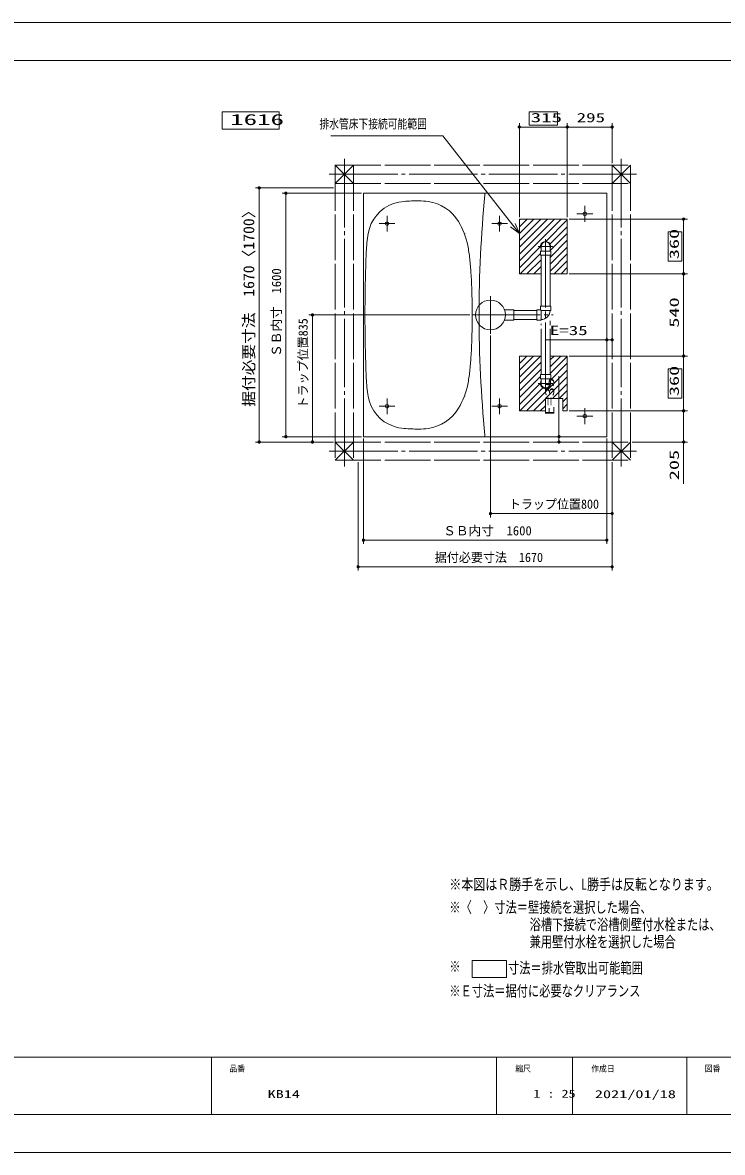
# Model space of a CAD drawing. Units: millimetres on the paper. Extents: x -305 to 305, y -152 to 152.
# Drawn here: x -120.7 to 63.4, y -148.5 to 148.5 of the extents above; entities that cross this region are included whole.
import ezdxf
from ezdxf.enums import TextEntityAlignment as Align

# ---------------------------------------------------------------- set-up
doc = ezdxf.new("R2010")
doc.units = ezdxf.units.MM
doc.linetypes.add('LONG_CHAIN', pattern=[21, 18, -1, 1, -1])
doc.linetypes.add('LONG_DASHED2', pattern=[13, 12, -1])
for name, color, linetype, lineweight in [('0-1_RV', 7, 'Continuous', 9), ('0-2_0', 7, 'Continuous', 9), ('0-3_1図面枠', 7, 'Continuous', 9), ('0-4_図面枠', 3, 'Continuous', 9), ('0-5_DEFPOINTS', 7, 'Continuous', 9)]:
    doc.layers.add(name, color=color, linetype=linetype, lineweight=lineweight)
doc.styles.add('ＭＳ ゴシック', font='')
doc.styles.get('ＭＳ ゴシック').set_extended_font_data('MS Gothic')

# ---------------------------------------------------------------- blocks, each defined once
blk = doc.blocks.new('_DOTSMALL')
at = {"layer": '0-2_0'}
for p, q in [((0.0746, 0.1), (-0.0746, 0.1)), ((0.1223, -0.0248), (-0.1223, -0.0248))]:
    blk.add_line(p, q, dxfattribs=at)
for points in [[(0.125, 0), (0.124, 0.0157), (0.1211, 0.0311), (0.1162, 0.046), (0.1095, 0.0602), (0.1011, 0.0735), (0.0911, 0.0856), (0.0797, 0.0963), (0.067, 0.1055), (0.0532, 0.1131), (0.0386, 0.1189), (0.0234, 0.1228), (0.0078, 0.1248), (-0.0078, 0.1248), (-0.0234, 0.1228), (-0.0386, 0.1189), (-0.0532, 0.1131), (-0.067, 0.1055), (-0.0797, 0.0963), (-0.0911, 0.0856), (-0.1011, 0.0735), (-0.1095, 0.0602), (-0.1162, 0.046), (-0.1211, 0.0311), (-0.124, 0.0157), (-0.125, 0), (0, 0)], [(-0.125, 0), (-0.124, -0.0157), (-0.1211, -0.0311), (-0.1162, -0.046), (-0.1095, -0.0602), (-0.1011, -0.0735), (-0.0911, -0.0856), (-0.0797, -0.0963), (-0.067, -0.1055), (-0.0532, -0.1131), (-0.0386, -0.1189), (-0.0234, -0.1228), (-0.0078, -0.1248), (0.0078, -0.1248), (0.0234, -0.1228), (0.0386, -0.1189), (0.0532, -0.1131), (0.067, -0.1055), (0.0797, -0.0963), (0.0911, -0.0856), (0.1011, -0.0735), (0.1095, -0.0602), (0.1162, -0.046), (0.1211, -0.0311), (0.124, -0.0157), (0.125, 0), (0, 0)]]:
    blk.add_lwpolyline(points, close=True, dxfattribs=at)
blk = doc.blocks.new('_OPEN30')
at = {"layer": '0-2_0'}
blk.add_line((0, 0), (-1, 0), dxfattribs=at)
blk.add_lwpolyline([(-1, 0.2679), (0, 0), (-1, -0.2679)], dxfattribs=at)

msp = doc.modelspace()

# ---------------------------------------------------------------- linework, layer by layer
at = {"layer": '0-1_RV'}
for p, q in [((-68.175, 125.009), (-68.175, 120.513)), ((-68.175, 125.009), (-53.175, 125.009)), ((-53.175, 125.009), (-53.175, 120.513)), ((9.967, 97.346), (9.967, 122.046)), ((22.567, 97.346), (22.567, 122.046)), ((34.367, 111.546), (34.367, 122.046)), ((-68.175, 120.513), (-53.175, 120.513)), ((9.967, 121.046), (22.567, 121.046)), ((22.567, 121.046), (34.367, 121.046)), ((-38.933, 105.046), (-59.433, 105.046)), ((-58.433, 38.246), (-58.433, 105.046)), ((-31.533, 103.646), (-52.433, 103.646)), ((-51.433, 39.646), (-51.433, 103.646)), ((-31.033, 103.646), (-31.033, 39.646)), ((-31.033, 103.646), (32.967, 103.646)), ((0.927, 103.646), (0.927, 103.244)), ((32.967, 103.646), (32.967, 39.646)), ((9.967, 96.625), (10.188, 96.846)), ((9.967, 94.829), (11.984, 96.846)), ((9.967, 93.033), (13.78, 96.846)), ((9.967, 91.236), (15.576, 96.846)), ((9.967, 89.44), (17.372, 96.846)), ((9.967, 87.644), (19.169, 96.846)), ((9.967, 85.848), (20.965, 96.846)), ((9.967, 96.846), (22.567, 96.846)), ((9.967, 96.846), (9.967, 82.446)), ((16.894, 90.979), (22.567, 96.652)), ((22.567, 96.846), (22.567, 82.446)), ((23.067, 96.846), (54.167, 96.846)), ((53.167, 96.846), (53.167, 82.446)), ((18.026, 90.315), (22.567, 94.856)), ((18.067, 88.56), (22.567, 93.06)), ((9.967, 84.052), (15.532, 89.618)), ((15.667, 89.646), (15.667, 88.446)), ((18.067, 86.764), (22.567, 91.264)), ((18.067, 89.646), (18.067, 88.446)), ((18.067, 84.968), (22.567, 89.468)), ((10.157, 82.446), (15.527, 87.816)), ((11.953, 82.446), (15.667, 86.16)), ((15.527, 88.446), (15.527, 87.326)), ((18.207, 88.446), (15.527, 88.446)), ((18.207, 87.326), (15.527, 87.326)), ((15.667, 87.326), (15.667, 73.966)), ((18.067, 83.172), (22.567, 87.672)), ((18.067, 87.326), (18.067, 73.966)), ((18.207, 88.446), (18.207, 87.326)), ((13.749, 82.446), (15.667, 84.364)), ((19.137, 82.446), (22.567, 85.876)), ((20.933, 82.446), (22.567, 84.08)), ((9.967, 82.446), (15.667, 82.446)), ((15.545, 82.446), (15.667, 82.568)), ((18.067, 82.446), (22.567, 82.446)), ((23.067, 82.446), (54.167, 82.446)), ((53.167, 82.446), (53.167, 60.846)), ((-3.053, 71.646), (-45.433, 71.646)), ((-44.433, 38.246), (-44.433, 71.646)), ((6.044, 73.006), (8.487, 73.006)), ((8.487, 73.006), (8.487, 70.286)), ((8.487, 72.846), (14.547, 72.846)), ((14.547, 72.986), (14.547, 70.306)), ((15.527, 72.986), (14.547, 72.986)), ((18.207, 73.966), (15.527, 73.966)), ((15.527, 72.986), (15.527, 73.966)), ((15.527, 72.986), (15.667, 72.846)), ((18.207, 72.846), (15.667, 72.846)), ((15.667, 72.846), (15.667, 70.306)), ((18.207, 72.846), (18.207, 73.966)), ((6.044, 70.286), (8.487, 70.286)), ((8.487, 70.446), (14.547, 70.446)), ((15.667, 70.306), (14.547, 70.306)), ((2.367, 66.226), (2.367, 18.446)), ((32.967, 65.091), (17.014, 65.091)), ((32.967, 65.091), (34.367, 65.091)), ((9.967, 60.704), (10.109, 60.846)), ((9.967, 58.908), (11.905, 60.846)), ((9.967, 57.112), (13.701, 60.846)), ((9.967, 55.315), (15.497, 60.846)), ((9.967, 46.446), (9.967, 60.846)), ((9.967, 60.846), (15.667, 60.846)), ((18.067, 59.823), (19.09, 60.846)), ((18.067, 58.027), (20.886, 60.846)), ((18.067, 60.846), (22.567, 60.846)), ((18.067, 56.231), (22.567, 60.731)), ((22.567, 46.446), (22.567, 60.846)), ((23.067, 60.846), (54.167, 60.846)), ((53.167, 60.846), (53.167, 46.446)), ((9.967, 53.519), (15.667, 59.219)), ((9.967, 51.723), (15.667, 57.423)), ((11.874, 46.446), (22.567, 57.139)), ((18.067, 54.435), (22.567, 58.935)), ((9.967, 49.927), (15.527, 55.487)), ((9.967, 48.131), (15.532, 53.696)), ((16.87, 49.646), (22.567, 55.343)), ((18.666, 49.646), (22.567, 53.547)), ((20.386, 39.646), (20.386, 55.599)), ((10.078, 46.446), (16.152, 52.52)), ((20.462, 49.646), (22.567, 51.751)), ((13.67, 46.446), (16.802, 49.577)), ((15.466, 46.446), (16.802, 47.781)), ((21.39, 48.778), (22.567, 49.955)), ((21.39, 46.981), (22.567, 48.159)), ((9.967, 46.446), (16.802, 46.446)), ((21.39, 46.446), (22.567, 46.446)), ((23.067, 46.446), (54.167, 46.446)), ((53.167, 46.446), (53.167, 38.246)), ((53.167, 40.566), (53.167, 42.886)), ((-31.533, 39.646), (-52.433, 39.646)), ((-31.033, 39.646), (32.967, 39.646)), ((-31.033, 39.146), (-31.033, 11.446)), ((0.927, 39.646), (0.927, 40.047)), ((20.386, 38.246), (20.386, 39.646)), ((32.967, 39.146), (32.967, 11.446)), ((-38.933, 38.246), (-59.433, 38.246)), ((-38.933, 38.246), (-45.433, 38.246)), ((39.667, 38.246), (54.167, 38.246)), ((53.167, 38.246), (53.167, 27.258)), ((-32.433, 32.946), (-32.433, 4.446)), ((34.367, 32.946), (34.367, 4.446)), ((34.367, 32.946), (34.367, 18.446)), ((34.367, 19.446), (2.367, 19.446)), ((32.967, 12.446), (-31.033, 12.446)), ((34.367, 5.446), (-32.433, 5.446)), ((-2.443, -98.009), (-2.443, -102.505)), ((-2.443, -98.009), (6.557, -98.009)), ((6.557, -98.009), (6.557, -102.505)), ((-2.443, -102.505), (6.557, -102.505))]:
    msp.add_line(p, q, dxfattribs=at)
at = {"layer": '0-1_RV', "linetype": 'LONG_DASHED2'}
for p, q in [((-38.433, 111.046), (39.167, 111.046)), ((-38.433, 111.046), (-38.433, 33.446)), ((-33.633, 106.246), (-38.433, 111.046)), ((-38.433, 106.246), (-33.633, 111.046)), ((-33.633, 111.046), (-33.633, 33.446)), ((34.367, 111.046), (34.367, 33.446)), ((34.367, 106.246), (39.167, 111.046)), ((34.367, 111.046), (39.167, 106.246)), ((39.167, 111.046), (39.167, 33.446)), ((-38.433, 106.246), (39.167, 106.246)), ((15.667, 55.966), (15.667, 69.326)), ((18.067, 55.966), (18.067, 70.139)), ((15.667, 53.646), (15.667, 54.846)), ((18.067, 53.646), (18.067, 54.846)), ((-38.433, 38.246), (39.167, 38.246)), ((-38.433, 38.246), (-33.633, 33.446)), ((-33.633, 38.246), (-38.433, 33.446)), ((34.367, 38.246), (39.167, 33.446)), ((34.367, 33.446), (39.167, 38.246)), ((-38.433, 33.446), (39.167, 33.446))]:
    msp.add_line(p, q, dxfattribs=at)
at = {"layer": '0-1_RV', "linetype": 'LONG_CHAIN'}
for p, q in [((-36.033, 112.646), (-36.033, 31.846)), ((36.767, 112.646), (36.767, 31.846)), ((-40.033, 108.646), (40.767, 108.646)), ((25.087, 98.246), (29.247, 98.246)), ((27.167, 100.326), (27.167, 96.166)), ((-26.913, 95.646), (-22.753, 95.646)), ((-24.833, 97.726), (-24.833, 93.566)), ((2.687, 95.646), (6.847, 95.646)), ((4.767, 97.726), (4.767, 93.566)), ((14.927, 89.646), (18.807, 89.646)), ((16.867, 91.586), (16.867, 71.646)), ((2.367, 76.566), (2.367, 66.726)), ((-2.553, 71.646), (18.867, 71.646)), ((16.867, 51.706), (16.867, 71.646)), ((14.927, 53.646), (18.807, 53.646)), ((-26.913, 47.646), (-22.753, 47.646)), ((-24.833, 49.726), (-24.833, 45.566)), ((2.687, 47.646), (6.847, 47.646)), ((4.767, 49.726), (4.767, 45.566)), ((25.087, 45.046), (29.247, 45.046)), ((27.167, 47.126), (27.167, 42.966)), ((-40.033, 35.846), (40.767, 35.846))]:
    msp.add_line(p, q, dxfattribs=at)
at = {"layer": '0-1_RV'}
for points in [[(12.507, 121.546), (20.027, 121.546), (20.027, 125.086), (12.507, 125.086)], [(52.667, 85.812), (52.667, 93.479), (49.127, 93.479), (49.127, 85.812)], [(52.667, 49.812), (52.667, 57.479), (49.127, 57.479), (49.127, 49.812)]]:
    msp.add_lwpolyline(points, close=True, dxfattribs=at)
for points in [[(-39.593, 118.724), (-10.13, 118.724), (8.259, 95.251)], [(18.067, 82.446), (22.567, 82.446), (22.567, 96.846), (9.967, 96.846), (9.967, 82.446), (15.667, 82.446), (15.667, 87.326), (15.527, 87.326), (15.527, 88.446), (15.667, 88.446), (15.667, 89.049)], [(18.067, 89.049), (18.067, 88.446), (18.207, 88.446), (18.207, 87.326), (18.067, 87.326), (18.067, 82.446)], [(15.667, 60.846), (9.967, 60.846), (9.967, 46.446), (16.802, 46.446), (16.802, 49.646), (21.39, 49.646), (21.39, 46.446), (22.567, 46.446), (22.567, 60.846), (18.067, 60.846), (18.067, 55.966), (18.207, 55.966), (18.207, 54.846), (18.067, 54.846), (18.067, 54.242)], [(15.667, 54.242), (15.667, 54.846), (15.527, 54.846), (15.527, 55.966), (15.667, 55.966), (15.667, 60.846)]]:
    msp.add_lwpolyline(points, dxfattribs=at)
at = {"layer": '0-1_RV', "linetype": 'LONG_DASHED2'}
for points in [[(18.207, 54.846), (15.527, 54.846), (15.527, 55.966)], [(18.207, 54.846), (18.207, 55.966), (15.527, 55.966)]]:
    msp.add_lwpolyline(points, dxfattribs=at)
at = {"layer": '0-1_RV'}
for centre, radius in [((27.167, 98.246), 0.48), ((-24.833, 95.646), 0.48), ((4.767, 95.646), 0.48), ((2.367, 71.646), 3.92), ((-24.833, 47.646), 0.48), ((4.767, 47.646), 0.48), ((27.167, 45.046), 0.48)]:
    msp.add_circle(centre, radius, dxfattribs=at)
for centre, radius, start, end in [((-19.296, 89.526), 12, 94.95444, 108.46728), ((-16.533, 57.646), 44, 89.99999, 94.95444), ((-16.533, 84.046), 17.6, 81.67971, 90), ((-15.607, 90.378), 11.2, 31.16034, 81.67971), ((320.167, 71.646), 320.8, 174.34726, 180), ((-19.93, 91.423), 10, 108.46728, 170.71873), ((-22.453, 86.239), 19.2, 11.00864, 31.16034), ((9.677, 86.585), 40, 170.71873, 177.6217), ((-3.754, 93.14), 0.4, 184.46931, 184.50491), ((-3.754, 93.077), 0.4, 184.46931, 184.50491), ((-3.754, 93.077), 0.4, 184.46931, 184.50491), ((-3.754, 93.077), 0.4, 184.46931, 184.50491), ((-3.753, 93.077), 0.4, 184.46931, 184.50491), ((-45.226, 81.809), 42.4, 6.27211, 11.00864), ((16.867, 89.646), 1.34, 333.57561, 206.42439), ((16.867, 89.646), 1.34, 333.57561, 206.42439), ((16.867, 89.646), 1.2, 0, 180), ((369.367, 71.646), 400, 177.6217, 180), ((-84.986, 77.439), 82.4, 3.62323, 6.27211), ((-144.866, 73.647), 142.4, 1.91139, 3.62323), ((-204.833, 71.646), 202.4, 0, 1.91139), ((369.367, 71.646), 400, 180, 182.3783), ((-204.833, 71.646), 202.4, 358.08861, 0), ((320.167, 71.646), 320.8, 180, 185.65274), ((15.667, 72.846), 2.4, 270, 359.99998), ((-144.866, 69.644), 142.4, 356.37678, 358.08861), ((-84.986, 65.853), 82.4, 353.72789, 356.37678), ((-45.226, 61.483), 42.4, 348.99136, 353.72789), ((9.677, 56.707), 40, 182.3783, 189.28127), ((16.867, 53.646), 1.34, 153.57561, 26.42439), ((-22.453, 57.053), 19.2, 328.83966, 348.99136), ((-19.93, 51.868), 10, 189.28127, 251.53272), ((-3.754, 50.215), 0.4, 175.49509, 175.53069), ((-3.754, 50.151), 0.4, 175.49509, 175.53069), ((-3.754, 50.151), 0.4, 175.49509, 175.53069), ((-3.753, 50.215), 0.4, 175.49509, 175.53069), ((-3.753, 50.215), 0.4, 175.49509, 175.53069), ((-15.607, 52.913), 11.2, 278.32029, 328.83966), ((-19.296, 53.765), 12, 251.53272, 265.04556), ((-16.533, 85.646), 44, 265.04556, 270.00001), ((-16.533, 59.246), 17.6, 270, 278.32029)]:
    msp.add_arc(centre, radius, start, end, dxfattribs=at)
at = {"layer": '0-1_RV', "linetype": 'LONG_DASHED2'}
for radius, start, end in [(1.34, 153.57561, 26.42439), (1.2, 180, 0)]:
    msp.add_arc((16.867, 53.646), radius, start, end, dxfattribs=at)
at = {"layer": '0-2_0'}
for p, q in [((-71.017, -123.498), (-71.017, -138.498)), ((3.983, -123.498), (3.983, -138.498)), ((23.983, -123.498), (23.983, -138.498)), ((53.983, -123.498), (53.983, -138.498))]:
    msp.add_line(p, q, dxfattribs=at)
at = {"layer": '0-4_図面枠'}
msp.add_line((-291.017, -123.498), (108.983, -123.498), dxfattribs=at)
msp.add_lwpolyline([(-291.017, -138.498), (108.983, -138.498), (108.983, 138.502), (-291.017, 138.502)], close=True, dxfattribs=at)
at = {"layer": '0-5_DEFPOINTS'}
for p, q in [((118.983, 148.502), (-301.017, 148.502)), ((118.983, -148.498), (-301.017, -148.498))]:
    msp.add_line(p, q, dxfattribs=at)

# ---------------------------------------------------------------- block references
at = {"layer": '0-1_RV'}
for name, p, xscale, yscale, rotation in [('_DOTSMALL', (9.967, 121.046), 2.32, 2.32, 180), ('_DOTSMALL', (22.567, 121.046), 2.32, 2.32, 180), ('_DOTSMALL', (-58.433, 105.046), 2.32, 2.32, 90), ('_DOTSMALL', (-51.433, 103.646), 2.32, 2.32, 90), ('_OPEN30', (9.967, 93.071), 2.77, 2.77, 308.07577), ('_DOTSMALL', (53.167, 96.846), 2.32, 2.32, 90), ('_DOTSMALL', (53.167, 82.446), 2.32, 2.32, 270), ('_DOTSMALL', (53.167, 82.446), 2.32, 2.32, 90), ('_DOTSMALL', (-44.433, 71.646), 2.32, 2.32, 90), ('_DOTSMALL', (34.367, 65.091), 2.32, 2.32, 180), ('_DOTSMALL', (53.167, 60.846), 2.32, 2.32, 270), ('_DOTSMALL', (53.167, 60.846), 2.32, 2.32, 90), ('_DOTSMALL', (53.167, 46.446), 2.32, 2.32, 270), ('_DOTSMALL', (53.167, 46.446), 2.32, 2.32, 90), ('_DOTSMALL', (-51.433, 39.646), 2.32, 2.32, 270), ('_DOTSMALL', (20.386, 39.646), 2.32, 2.32, 270), ('_DOTSMALL', (-58.433, 38.246), 2.32, 2.32, 270), ('_DOTSMALL', (-44.433, 38.246), 2.32, 2.32, 270), ('_DOTSMALL', (20.386, 38.246), 2.32, 2.32, 90), ('_DOTSMALL', (53.167, 38.246), 2.32, 2.32, 270), ('_DOTSMALL', (2.367, 19.446), 2.32, 2.32, 180), ('_DOTSMALL', (-31.033, 12.446), 2.32, 2.32, 180), ('_DOTSMALL', (-32.433, 5.446), 2.32, 2.32, 180)]:
    msp.add_blockref(name, p, dxfattribs=dict(at, xscale=xscale, yscale=yscale, rotation=rotation))
at = {"layer": '0-1_RV', "xscale": 2.32, "yscale": 2.32}
for p in [(22.567, 121.046), (34.367, 121.046), (32.967, 65.091), (34.367, 19.446), (32.967, 12.446), (34.367, 5.446)]:
    msp.add_blockref('_DOTSMALL', p, dxfattribs=at)

# ---------------------------------------------------------------- texts
at = {"layer": '0-1_RV', "style": 'ＭＳ ゴシック'}
for s, height, width, p in [('1616', 2.889, 1.8, (-66.075, 120.705)), ('排水管床下接続可能範囲', 2.444, 0.75, (-42.605, 119.929)), ('315', 2.444, 1.65, (12.956, 121.576)), ('295', 2.441, 1.5, (25.033, 121.576)), ('E=35', 2.441, 1.5, (17.967, 65.621)), ('トラップ位置800', 2.441, 0.95, (7.196, 19.976)), ('据付必要寸法\u30001670', 2.441, 0.95, (-12.276, 5.976)), ('※本図はＲ勝手を示し、L勝手は反転となります。', 2.886, 0.8, (-8.446, -80.334)), ('※〈\u3000〉寸法＝壁接続を選択した場合、', 2.889, 0.75, (-8.446, -86.367)), ('\u3000\u3000\u3000\u3000\u3000\u3000\u3000浴槽下接続で浴槽側壁付水栓または、', 2.889, 0.75, (-8.023, -90.906)), ('\u3000\u3000\u3000\u3000\u3000\u3000\u3000兼用壁付水栓を選択した場合', 2.889, 0.75, (-8.023, -95.446)), ('※\u3000', 2.889, 0.75, (-8.446, -101.949)), ('寸法＝排水管取出可能範囲', 2.889, 0.75, (6.974, -102.313)), ('※Ｅ寸法＝据付に必要なクリアランス', 2.889, 0.75, (-8.449, -108.348))]:
    msp.add_text(s, height=height, dxfattribs=dict(at, width=width)).set_placement(p, align=Align.BOTTOM_LEFT)
for s, height, width, p in [('据付必要寸法\u30001670〈1700〉', 2.886, 1.05, (-58.878, 47.499)), ('360', 2.441, 1.6, (52.637, 86.312)), ('540', 2.441, 1.6, (52.637, 68.312)), ('トラップ位置835', 2.441, 0.95, (-44.963, 47.064)), ('360', 2.441, 1.6, (52.637, 50.312)), ('E=35', 2.441, 1.5, (19.856, 45.239)), ('205', 2.441, 1.6, (52.637, 28.209))]:
    msp.add_text(s, height=height, rotation=90, dxfattribs=dict(at, width=width)).set_placement(p, align=Align.BOTTOM_LEFT)
msp.add_text('ＳＢ内寸\u30001600', height=2.441, rotation=90, dxfattribs=at).set_placement((-51.963, 60.621), align=Align.BOTTOM_LEFT)
msp.add_text('ＳＢ内寸\u30001600', height=2.441, dxfattribs=at).set_placement((-10.058, 12.976), align=Align.BOTTOM_LEFT)
at = {"layer": '0-3_1図面枠', "style": 'ＭＳ ゴシック'}
for s, height, width, p in [('品番', 1.628, 0.9, (-66.276, -127.759)), ('縮尺', 1.628, 0.9, (8.896, -127.769)), ('作成日', 1.628, 0.9, (28.857, -127.788)), ('図番', 1.628, 0.9, (58.732, -127.759)), ('KB14', 2.089, 1.5, (-56.239, -134.835)), ('1 : 25', 2.092, 1.3, (13.65, -134.738)), ('2021/01/18', 2.089, 1.5, (29.822, -134.861))]:
    msp.add_text(s, height=height, dxfattribs=dict(at, width=width)).set_placement(p, align=Align.BOTTOM_LEFT)

doc.saveas('drawing.dxf')
